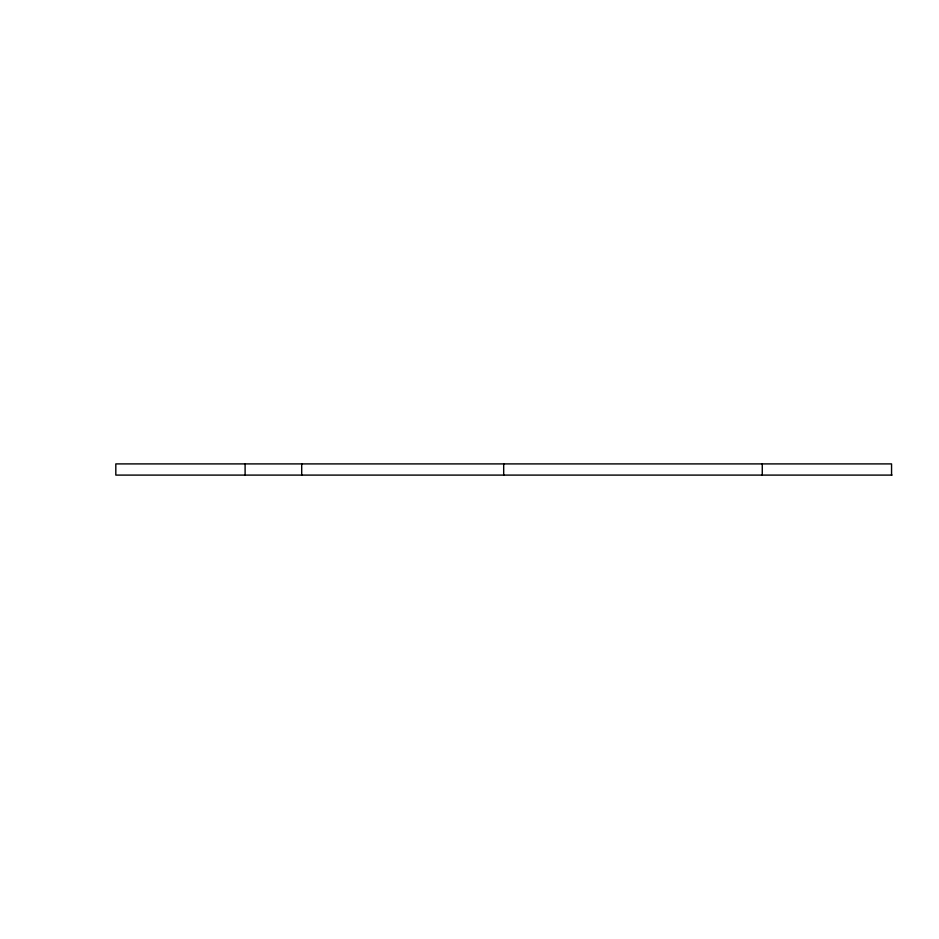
<?xml version="1.0" encoding="UTF-8"?>
<svg xmlns="http://www.w3.org/2000/svg" width="939" height="939" viewBox="0 0 939 939"><rect width="100%" height="100%" fill="white"/><g stroke="black" fill="none" stroke-linecap="round" stroke-linejoin="round"><path stroke-width="1.41" d="M892.05 475.099L115.814 475.099L115.814 463.901L891.557 463.901L891.557 475.099M762.268 463.901L762.268 475.099M503.691 463.901L503.691 475.099M301.701 463.901L301.701 475.099M245.102 463.901L245.102 475.099"/></g></svg>
